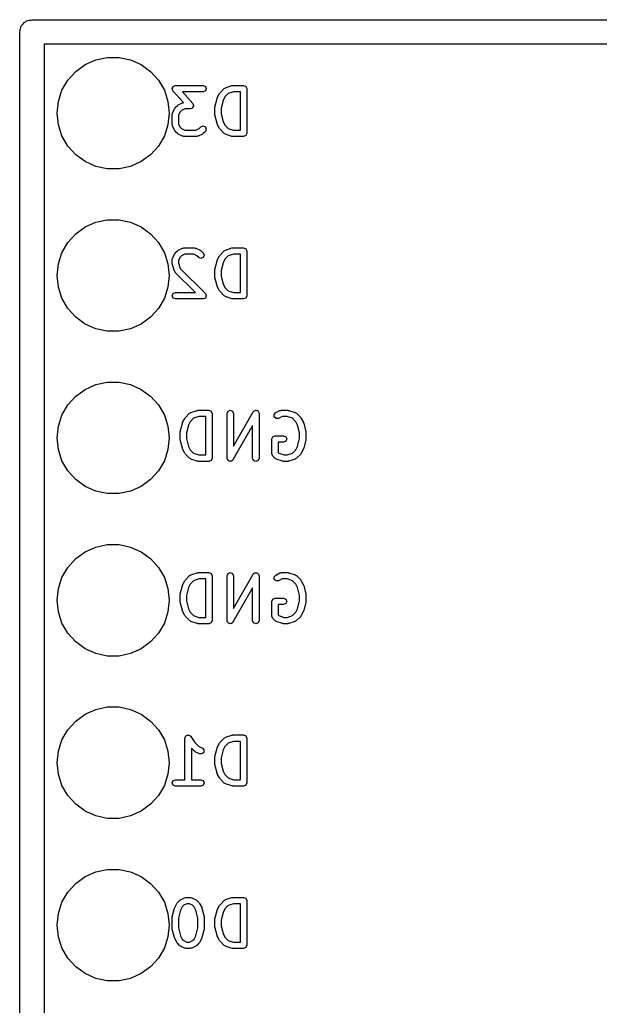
# Model space of a CAD drawing. Extents: x 128.4 to 146.6, y -61.5 to -30.6.
# Drawn here: x 128.42 to 137.5, y -46.02 to -30.59 of the extents above; entities that cross this region are included whole.
import ezdxf

# ---------------------------------------------------------------- set-up
doc = ezdxf.new("R2010")
doc.units = 0
doc.layers.add('BLACK', color=7, linetype='CONTINUOUS')

msp = doc.modelspace()

# ---------------------------------------------------------------- linework, layer by layer
at = {"layer": 'BLACK', "linetype": 'CONTINUOUS'}
for p, q in [((128.434, -30.7221), (128.438, -30.7011)), ((128.438, -30.7011), (128.452, -30.6844)), ((128.452, -30.6844), (128.461, -30.6652)), ((128.461, -30.6652), (128.478, -30.6517)), ((128.478, -30.6517), (128.491, -30.6349)), ((128.491, -30.6349), (128.511, -30.6257)), ((128.511, -30.6257), (128.527, -30.6123)), ((128.527, -30.6123), (128.548, -30.6076)), ((128.548, -30.6076), (128.568, -30.5982)), ((128.568, -30.5982), (128.589, -30.5983)), ((128.589, -30.5983), (128.61, -30.5935)), ((128.61, -30.5935), (146.39, -30.5935)), ((128.419, -30.7837), (128.424, -30.7628)), ((128.419, -61.264), (128.419, -30.7837)), ((128.424, -30.7415), (128.434, -30.7221)), ((128.424, -30.7628), (128.424, -30.7415)), ((128.8, -30.9745), (128.8, -61.0735)), ((143.659, -30.9745), (128.8, -30.9745)), ((129.294, -31.4028), (129.442, -31.2951)), ((129.442, -31.2951), (129.609, -31.2206)), ((129.609, -31.2206), (129.788, -31.1825)), ((129.788, -31.1825), (129.972, -31.1825)), ((129.972, -31.1825), (130.151, -31.2206)), ((130.151, -31.2206), (130.318, -31.2951)), ((130.318, -31.2951), (130.466, -31.4028)), ((129.171, -31.5389), (129.294, -31.4028)), ((130.466, -31.4028), (130.589, -31.5389)), ((129.079, -31.6976), (129.171, -31.5389)), ((130.589, -31.5389), (130.681, -31.6976)), ((130.821, -31.633), (130.838, -31.6274)), ((130.838, -31.6274), (130.854, -31.6207)), ((130.854, -31.6207), (131.287, -31.6207)), ((131.287, -31.6207), (131.323, -31.6353)), ((131.638, -31.6566), (131.738, -31.6232)), ((131.738, -31.6232), (131.746, -31.6238)), ((131.746, -31.6238), (131.754, -31.6207)), ((131.754, -31.6207), (131.921, -31.6207)), ((131.921, -31.6207), (131.956, -31.6353)), ((129.023, -31.8718), (129.079, -31.6976)), ((130.681, -31.6976), (130.737, -31.8718)), ((130.804, -31.6673), (130.812, -31.6516)), ((130.805, -31.669), (130.804, -31.6673)), ((130.804, -31.6707), (130.805, -31.669)), ((130.811, -31.6869), (130.804, -31.6707)), ((130.816, -31.7036), (130.811, -31.6869)), ((130.812, -31.6516), (130.819, -31.6353)), ((130.98, -31.8904), (130.816, -31.7036)), ((130.819, -31.6353), (130.82, -31.6346)), ((130.82, -31.6346), (130.821, -31.633)), ((131.287, -31.7207), (130.964, -31.7207)), ((130.964, -31.7207), (131.125, -31.9044)), ((131.323, -31.706), (131.287, -31.7207)), ((131.323, -31.6353), (131.337, -31.6707)), ((131.337, -31.6707), (131.323, -31.706)), ((131.509, -31.815), (131.543, -31.7483)), ((131.543, -31.7483), (131.549, -31.7429)), ((131.549, -31.7429), (131.552, -31.7353)), ((131.552, -31.7353), (131.619, -31.6686)), ((131.619, -31.6686), (131.629, -31.6642)), ((131.681, -31.7477), (131.628, -31.8003)), ((131.629, -31.6642), (131.638, -31.6566)), ((131.762, -31.7207), (131.681, -31.7477)), ((131.871, -31.7207), (131.762, -31.7207)), ((131.871, -32.3207), (131.871, -31.7207)), ((131.956, -31.6353), (131.971, -31.6707)), ((131.971, -31.6707), (131.971, -32.3707)), ((129.004, -32.054), (129.023, -31.8718)), ((130.737, -31.8718), (130.756, -32.054)), ((130.852, -31.9686), (130.885, -31.9353)), ((130.885, -31.9353), (130.893, -31.9322)), ((130.893, -31.9322), (130.898, -31.9259)), ((130.898, -31.9259), (130.965, -31.8926)), ((130.965, -31.8926), (130.977, -31.8918)), ((130.977, -31.8918), (130.98, -31.8904)), ((131.125, -31.9044), (131.131, -31.9211)), ((131.137, -31.9407), (131.129, -31.9564)), ((131.131, -31.9211), (131.137, -31.9373)), ((131.137, -31.9373), (131.137, -31.939)), ((131.137, -31.939), (131.137, -31.9407)), ((131.472, -31.9585), (131.505, -31.8252)), ((131.505, -31.8252), (131.509, -31.8206)), ((131.509, -31.8206), (131.509, -31.815)), ((131.601, -31.8548), (131.571, -31.9768)), ((131.628, -31.8003), (131.601, -31.8548)), ((129.023, -32.2362), (129.004, -32.054)), ((130.756, -32.054), (130.737, -32.2362)), ((130.804, -32.0707), (130.808, -32.0599)), ((130.804, -32.2373), (130.804, -32.0707)), ((130.808, -32.0599), (130.809, -32.0483)), ((130.809, -32.0483), (130.843, -31.9816)), ((130.843, -31.9816), (130.849, -31.9762)), ((130.849, -31.9762), (130.852, -31.9686)), ((130.928, -32.0336), (130.904, -32.0825)), ((130.904, -32.0825), (130.904, -32.2255)), ((130.95, -32.0118), (130.928, -32.0336)), ((130.999, -31.9873), (130.95, -32.0118)), ((131.087, -31.9873), (130.999, -31.9873)), ((131.104, -31.9806), (131.087, -31.9873)), ((131.12, -31.975), (131.104, -31.9806)), ((131.121, -31.9734), (131.12, -31.975)), ((131.123, -31.9727), (131.121, -31.9734)), ((131.129, -31.9564), (131.123, -31.9727)), ((131.471, -31.9707), (131.473, -31.9648)), ((131.471, -32.0707), (131.471, -31.9707)), ((131.473, -32.0765), (131.471, -32.0707)), ((131.473, -31.9648), (131.472, -31.9585)), ((131.472, -32.0828), (131.473, -32.0765)), ((131.505, -32.2161), (131.472, -32.0828)), ((131.571, -31.9768), (131.571, -32.0645)), ((131.571, -32.0645), (131.601, -32.1865)), ((129.079, -32.4104), (129.023, -32.2362)), ((130.737, -32.2362), (130.681, -32.4104)), ((130.808, -32.2481), (130.804, -32.2373)), ((130.809, -32.2597), (130.808, -32.2481)), ((130.904, -32.2255), (130.928, -32.2744)), ((131.509, -32.2207), (131.505, -32.2161)), ((131.509, -32.2264), (131.509, -32.2207)), ((131.543, -32.293), (131.509, -32.2264)), ((131.601, -32.1865), (131.628, -32.241)), ((131.628, -32.241), (131.681, -32.2936)), ((130.843, -32.3264), (130.809, -32.2597)), ((130.849, -32.3318), (130.843, -32.3264)), ((130.852, -32.3394), (130.849, -32.3318)), ((130.885, -32.3727), (130.852, -32.3394)), ((130.893, -32.3758), (130.885, -32.3727)), ((130.898, -32.3821), (130.893, -32.3758)), ((130.965, -32.4154), (130.898, -32.3821)), ((130.928, -32.2744), (130.95, -32.2962)), ((130.95, -32.2962), (130.999, -32.3207)), ((130.999, -32.3207), (131.176, -32.3207)), ((131.176, -32.3207), (131.224, -32.2962)), ((131.276, -32.3821), (131.21, -32.4154)), ((131.224, -32.2962), (131.252, -32.2686)), ((131.252, -32.2686), (131.287, -32.254)), ((131.282, -32.3758), (131.276, -32.3821)), ((131.289, -32.3727), (131.282, -32.3758)), ((131.287, -32.254), (131.323, -32.2686)), ((131.323, -32.3394), (131.289, -32.3727)), ((131.323, -32.2686), (131.337, -32.304)), ((131.337, -32.304), (131.323, -32.3394)), ((131.549, -32.2984), (131.543, -32.293)), ((131.552, -32.306), (131.549, -32.2984)), ((131.619, -32.3727), (131.552, -32.306)), ((131.629, -32.3771), (131.619, -32.3727)), ((131.638, -32.3848), (131.629, -32.3771)), ((131.738, -32.4181), (131.638, -32.3848)), ((131.681, -32.2936), (131.762, -32.3207)), ((131.762, -32.3207), (131.871, -32.3207)), ((131.971, -32.3707), (131.956, -32.406)), ((129.171, -32.5691), (129.079, -32.4104)), ((130.681, -32.4104), (130.589, -32.5691)), ((130.977, -32.4162), (130.965, -32.4154)), ((130.987, -32.4207), (130.977, -32.4162)), ((131.187, -32.4207), (130.987, -32.4207)), ((131.198, -32.4162), (131.187, -32.4207)), ((131.21, -32.4154), (131.198, -32.4162)), ((131.746, -32.4175), (131.738, -32.4181)), ((131.754, -32.4207), (131.746, -32.4175)), ((131.921, -32.4207), (131.754, -32.4207)), ((131.956, -32.406), (131.921, -32.4207)), ((129.294, -32.7052), (129.171, -32.5691)), ((129.442, -32.8129), (129.294, -32.7052)), ((130.466, -32.7052), (130.318, -32.8129)), ((130.589, -32.5691), (130.466, -32.7052)), ((129.609, -32.8874), (129.442, -32.8129)), ((130.318, -32.8129), (130.151, -32.8874)), ((129.788, -32.9255), (129.609, -32.8874)), ((129.972, -32.9255), (129.788, -32.9255)), ((130.151, -32.8874), (129.972, -32.9255)), ((129.442, -33.8351), (129.609, -33.7606)), ((129.609, -33.7606), (129.788, -33.7225)), ((129.788, -33.7225), (129.972, -33.7225)), ((129.972, -33.7225), (130.151, -33.7606)), ((130.151, -33.7606), (130.318, -33.8351)), ((129.171, -34.0789), (129.294, -33.9428)), ((129.294, -33.9428), (129.442, -33.8351)), ((130.318, -33.8351), (130.466, -33.9428)), ((130.466, -33.9428), (130.589, -34.0789)), ((129.079, -34.2376), (129.171, -34.0789)), ((130.589, -34.0789), (130.681, -34.2376)), ((129.023, -34.4118), (129.079, -34.2376)), ((130.681, -34.2376), (130.737, -34.4118)), ((130.809, -34.3216), (130.843, -34.255)), ((130.843, -34.255), (130.849, -34.2496)), ((130.849, -34.2496), (130.852, -34.242)), ((130.852, -34.242), (130.885, -34.2086)), ((130.885, -34.2086), (130.893, -34.2055)), ((130.893, -34.2055), (130.898, -34.1993)), ((130.898, -34.1993), (130.965, -34.1659)), ((130.965, -34.1659), (130.977, -34.1651)), ((130.977, -34.1651), (130.987, -34.1607)), ((130.987, -34.1607), (131.154, -34.1607)), ((131.154, -34.1607), (131.165, -34.1651)), ((131.165, -34.1651), (131.176, -34.1659)), ((131.176, -34.1659), (131.243, -34.1993)), ((131.243, -34.1993), (131.248, -34.2055)), ((131.248, -34.2055), (131.256, -34.2086)), ((131.256, -34.2086), (131.289, -34.242)), ((131.289, -34.242), (131.304, -34.2773)), ((131.552, -34.2753), (131.619, -34.2086)), ((131.619, -34.2086), (131.629, -34.2042)), ((131.629, -34.2042), (131.638, -34.1966)), ((131.638, -34.1966), (131.738, -34.1632)), ((131.738, -34.1632), (131.746, -34.1638)), ((131.746, -34.1638), (131.754, -34.1607)), ((131.754, -34.1607), (131.921, -34.1607)), ((131.921, -34.1607), (131.956, -34.1753)), ((131.956, -34.1753), (131.971, -34.2107)), ((131.971, -34.2107), (131.971, -34.9107)), ((130.804, -34.344), (130.808, -34.3332)), ((130.804, -34.4107), (130.804, -34.344)), ((130.808, -34.3332), (130.809, -34.3216)), ((130.928, -34.3069), (130.904, -34.3558)), ((130.904, -34.3558), (130.904, -34.4026)), ((130.904, -34.4026), (130.931, -34.4837)), ((130.95, -34.2851), (130.928, -34.3069)), ((130.999, -34.2607), (130.95, -34.2851)), ((131.142, -34.2607), (130.999, -34.2607)), ((131.191, -34.2851), (131.142, -34.2607)), ((131.219, -34.3127), (131.191, -34.2851)), ((131.254, -34.3273), (131.219, -34.3127)), ((131.289, -34.3127), (131.254, -34.3273)), ((131.304, -34.2773), (131.289, -34.3127)), ((131.472, -34.4985), (131.505, -34.3652)), ((131.505, -34.3652), (131.509, -34.3606)), ((131.509, -34.355), (131.543, -34.2883)), ((131.509, -34.3606), (131.509, -34.355)), ((131.543, -34.2883), (131.549, -34.2829)), ((131.549, -34.2829), (131.552, -34.2753)), ((131.601, -34.3948), (131.571, -34.5168)), ((131.628, -34.3403), (131.601, -34.3948)), ((131.681, -34.2877), (131.628, -34.3403)), ((131.762, -34.2607), (131.681, -34.2877)), ((131.871, -34.2607), (131.762, -34.2607)), ((131.871, -34.8607), (131.871, -34.2607)), ((129.004, -34.594), (129.023, -34.4118)), ((130.737, -34.4118), (130.756, -34.594)), ((130.807, -34.4183), (130.804, -34.4107)), ((130.807, -34.4265), (130.807, -34.4183)), ((130.84, -34.5265), (130.807, -34.4265)), ((130.848, -34.5353), (130.84, -34.5265)), ((130.852, -34.546), (130.848, -34.5353)), ((131.167, -34.8607), (130.852, -34.546)), ((130.931, -34.4837), (131.323, -34.8753)), ((131.471, -34.5107), (131.473, -34.5048)), ((131.471, -34.6107), (131.471, -34.5107)), ((131.473, -34.5048), (131.472, -34.4985)), ((131.571, -34.5168), (131.571, -34.6045)), ((129.023, -34.7762), (129.004, -34.594)), ((130.756, -34.594), (130.737, -34.7762)), ((131.473, -34.6165), (131.471, -34.6107)), ((131.472, -34.6228), (131.473, -34.6165)), ((131.505, -34.7561), (131.472, -34.6228)), ((131.571, -34.6045), (131.601, -34.7265)), ((129.079, -34.9504), (129.023, -34.7762)), ((130.737, -34.7762), (130.681, -34.9504)), ((130.819, -34.8753), (130.854, -34.8607)), ((130.854, -34.8607), (131.167, -34.8607)), ((131.509, -34.7607), (131.505, -34.7561)), ((131.509, -34.7664), (131.509, -34.7607)), ((131.543, -34.833), (131.509, -34.7664)), ((131.549, -34.8384), (131.543, -34.833)), ((131.552, -34.846), (131.549, -34.8384)), ((131.619, -34.9127), (131.552, -34.846)), ((131.601, -34.7265), (131.628, -34.781)), ((131.628, -34.781), (131.681, -34.8336)), ((131.681, -34.8336), (131.762, -34.8607)), ((131.762, -34.8607), (131.871, -34.8607)), ((129.171, -35.1091), (129.079, -34.9504)), ((130.681, -34.9504), (130.589, -35.1091)), ((130.804, -34.9107), (130.819, -34.8753)), ((130.819, -34.946), (130.804, -34.9107)), ((130.854, -34.9607), (130.819, -34.946)), ((131.287, -34.9607), (130.854, -34.9607)), ((131.323, -34.946), (131.287, -34.9607)), ((131.323, -34.8753), (131.323, -34.8753)), ((131.323, -34.8753), (131.337, -34.9107)), ((131.337, -34.9107), (131.323, -34.946)), ((131.629, -34.9171), (131.619, -34.9127)), ((131.638, -34.9248), (131.629, -34.9171)), ((131.738, -34.9581), (131.638, -34.9248)), ((131.746, -34.9575), (131.738, -34.9581)), ((131.754, -34.9607), (131.746, -34.9575)), ((131.921, -34.9607), (131.754, -34.9607)), ((131.956, -34.946), (131.921, -34.9607)), ((131.971, -34.9107), (131.956, -34.946)), ((129.294, -35.2452), (129.171, -35.1091)), ((130.589, -35.1091), (130.466, -35.2452)), ((129.442, -35.3529), (129.294, -35.2452)), ((130.466, -35.2452), (130.318, -35.3529)), ((129.609, -35.4274), (129.442, -35.3529)), ((129.788, -35.4655), (129.609, -35.4274)), ((129.972, -35.4655), (129.788, -35.4655)), ((130.151, -35.4274), (129.972, -35.4655)), ((130.318, -35.3529), (130.151, -35.4274)), ((129.294, -36.4828), (129.442, -36.3751)), ((129.442, -36.3751), (129.609, -36.3006)), ((129.609, -36.3006), (129.788, -36.2625)), ((129.788, -36.2625), (129.972, -36.2625)), ((129.972, -36.2625), (130.151, -36.3006)), ((130.151, -36.3006), (130.318, -36.3751)), ((130.318, -36.3751), (130.466, -36.4828)), ((129.171, -36.6189), (129.294, -36.4828)), ((130.466, -36.4828), (130.589, -36.6189)), ((129.079, -36.7776), (129.171, -36.6189)), ((130.589, -36.6189), (130.681, -36.7776)), ((131.096, -36.7366), (131.196, -36.7032)), ((131.196, -36.7032), (131.204, -36.7038)), ((131.204, -36.7038), (131.212, -36.7007)), ((131.212, -36.7007), (131.379, -36.7007)), ((131.379, -36.7007), (131.414, -36.7153)), ((131.414, -36.7153), (131.429, -36.7507)), ((131.662, -36.7507), (131.677, -36.7153)), ((131.677, -36.7153), (131.712, -36.7007)), ((131.712, -36.7007), (131.747, -36.7153)), ((131.747, -36.7153), (131.762, -36.7507)), ((132.069, -36.7259), (132.074, -36.7217)), ((132.074, -36.7217), (132.077, -36.7153)), ((132.077, -36.7153), (132.089, -36.7104)), ((132.089, -36.7104), (132.099, -36.7024)), ((132.099, -36.7024), (132.106, -36.7033)), ((132.106, -36.7033), (132.112, -36.7007)), ((132.112, -36.7007), (132.124, -36.7056)), ((132.124, -36.7056), (132.137, -36.7073)), ((132.137, -36.7073), (132.141, -36.7127)), ((132.141, -36.7127), (132.147, -36.7153)), ((132.147, -36.7153), (132.152, -36.7273)), ((132.423, -36.7393), (132.49, -36.7059)), ((132.49, -36.7059), (132.501, -36.7051)), ((132.501, -36.7051), (132.512, -36.7007)), ((132.512, -36.7007), (132.612, -36.7007)), ((132.612, -36.7007), (132.62, -36.7038)), ((132.62, -36.7038), (132.628, -36.7032)), ((132.628, -36.7032), (132.728, -36.7366)), ((129.023, -36.9518), (129.079, -36.7776)), ((130.681, -36.7776), (130.737, -36.9518)), ((130.967, -36.895), (131.001, -36.8283)), ((131.001, -36.8283), (131.007, -36.8229)), ((131.007, -36.8229), (131.01, -36.8153)), ((131.01, -36.8153), (131.077, -36.7486)), ((131.077, -36.7486), (131.087, -36.7442)), ((131.139, -36.8277), (131.086, -36.8803)), ((131.087, -36.7442), (131.096, -36.7366)), ((131.22, -36.8007), (131.139, -36.8277)), ((131.329, -36.8007), (131.22, -36.8007)), ((131.329, -37.4007), (131.329, -36.8007)), ((131.429, -36.7507), (131.429, -37.4507)), ((131.662, -37.4507), (131.662, -36.7507)), ((131.762, -37.2624), (132.069, -36.7259)), ((131.762, -36.7507), (131.762, -37.2624)), ((132.152, -36.7273), (132.16, -36.7375)), ((132.16, -36.7375), (132.159, -36.7443)), ((132.159, -36.7443), (132.162, -36.7507)), ((132.162, -36.7507), (132.162, -37.4507)), ((132.398, -36.7682), (132.423, -36.7393)), ((132.401, -36.8064), (132.398, -36.7682)), ((132.43, -36.8314), (132.401, -36.8064)), ((132.468, -36.8287), (132.43, -36.8314)), ((132.524, -36.8007), (132.468, -36.8287)), ((132.604, -36.8007), (132.524, -36.8007)), ((132.685, -36.8277), (132.604, -36.8007)), ((132.738, -36.8803), (132.685, -36.8277)), ((132.728, -36.7366), (132.737, -36.7442)), ((132.737, -36.7442), (132.747, -36.7486)), ((132.747, -36.7486), (132.814, -36.8153)), ((132.814, -36.8153), (132.817, -36.8229)), ((132.817, -36.8229), (132.823, -36.8283)), ((132.823, -36.8283), (132.857, -36.895)), ((129.004, -37.134), (129.023, -36.9518)), ((130.737, -36.9518), (130.756, -37.134)), ((130.93, -37.0385), (130.963, -36.9052)), ((130.963, -36.9052), (130.967, -36.9006)), ((130.967, -36.9006), (130.967, -36.895)), ((131.059, -36.9348), (131.029, -37.0568)), ((131.086, -36.8803), (131.059, -36.9348)), ((132.062, -36.9389), (131.755, -37.4755)), ((132.062, -37.4507), (132.062, -36.9389)), ((132.765, -36.9348), (132.738, -36.8803)), ((132.795, -37.0568), (132.765, -36.9348)), ((132.857, -36.895), (132.857, -36.9006)), ((132.857, -36.9006), (132.861, -36.9052)), ((132.861, -36.9052), (132.894, -37.0385)), ((129.023, -37.3162), (129.004, -37.134)), ((130.756, -37.134), (130.737, -37.3162)), ((130.929, -37.0507), (130.931, -37.0448)), ((130.929, -37.1507), (130.929, -37.0507)), ((130.931, -37.1565), (130.929, -37.1507)), ((130.931, -37.0448), (130.93, -37.0385)), ((130.93, -37.1628), (130.931, -37.1565)), ((130.963, -37.2961), (130.93, -37.1628)), ((131.029, -37.0568), (131.029, -37.1445)), ((131.029, -37.1445), (131.059, -37.2665)), ((132.362, -37.1507), (132.377, -37.1153)), ((132.362, -37.384), (132.362, -37.1507)), ((132.377, -37.1153), (132.412, -37.1007)), ((132.412, -37.1007), (132.545, -37.1007)), ((132.545, -37.1007), (132.581, -37.1153)), ((132.581, -37.186), (132.545, -37.2007)), ((132.581, -37.1153), (132.595, -37.1507)), ((132.595, -37.1507), (132.581, -37.186)), ((132.765, -37.2665), (132.795, -37.1445)), ((132.795, -37.1445), (132.795, -37.0568)), ((132.894, -37.1628), (132.861, -37.2961)), ((132.894, -37.0385), (132.893, -37.0448)), ((132.893, -37.0448), (132.895, -37.0507)), ((132.895, -37.1507), (132.893, -37.1565)), ((132.893, -37.1565), (132.894, -37.1628)), ((132.895, -37.0507), (132.895, -37.1507)), ((129.079, -37.4904), (129.023, -37.3162)), ((130.737, -37.3162), (130.681, -37.4904)), ((130.967, -37.3007), (130.963, -37.2961)), ((130.967, -37.3064), (130.967, -37.3007)), ((131.001, -37.373), (130.967, -37.3064)), ((131.059, -37.2665), (131.086, -37.321)), ((131.086, -37.321), (131.139, -37.3736)), ((132.545, -37.2007), (132.462, -37.2007)), ((132.462, -37.2007), (132.462, -37.3633)), ((132.685, -37.3736), (132.738, -37.321)), ((132.738, -37.321), (132.765, -37.2665)), ((132.857, -37.3064), (132.823, -37.373)), ((132.861, -37.2961), (132.857, -37.3007)), ((132.857, -37.3007), (132.857, -37.3064)), ((129.171, -37.6491), (129.079, -37.4904)), ((130.681, -37.4904), (130.589, -37.6491)), ((131.007, -37.3784), (131.001, -37.373)), ((131.01, -37.386), (131.007, -37.3784)), ((131.077, -37.4527), (131.01, -37.386)), ((131.087, -37.4571), (131.077, -37.4527)), ((131.096, -37.4648), (131.087, -37.4571)), ((131.196, -37.4981), (131.096, -37.4648)), ((131.139, -37.3736), (131.22, -37.4007)), ((131.22, -37.4007), (131.329, -37.4007)), ((131.414, -37.486), (131.379, -37.5007)), ((131.429, -37.4507), (131.414, -37.486)), ((131.665, -37.457), (131.662, -37.4507)), ((131.664, -37.4638), (131.665, -37.457)), ((131.672, -37.4741), (131.664, -37.4638)), ((131.677, -37.486), (131.672, -37.4741)), ((131.683, -37.4886), (131.677, -37.486)), ((131.687, -37.4941), (131.683, -37.4886)), ((131.7, -37.4957), (131.687, -37.4941)), ((131.712, -37.5007), (131.7, -37.4957)), ((131.735, -37.491), (131.725, -37.4989)), ((131.747, -37.486), (131.735, -37.491)), ((131.75, -37.4797), (131.747, -37.486)), ((131.755, -37.4755), (131.75, -37.4797)), ((132.077, -37.486), (132.062, -37.4507)), ((132.112, -37.5007), (132.077, -37.486)), ((132.147, -37.486), (132.112, -37.5007)), ((132.162, -37.4507), (132.147, -37.486)), ((132.377, -37.4194), (132.362, -37.384)), ((132.41, -37.4527), (132.377, -37.4194)), ((132.421, -37.4571), (132.41, -37.4527)), ((132.43, -37.4648), (132.421, -37.4571)), ((132.53, -37.4981), (132.43, -37.4648)), ((132.462, -37.3633), (132.472, -37.3736)), ((132.472, -37.3736), (132.553, -37.4007)), ((132.553, -37.4007), (132.604, -37.4007)), ((132.604, -37.4007), (132.685, -37.3736)), ((132.728, -37.4648), (132.628, -37.4981)), ((132.737, -37.4571), (132.728, -37.4648)), ((132.747, -37.4527), (132.737, -37.4571)), ((132.814, -37.386), (132.747, -37.4527)), ((132.817, -37.3784), (132.814, -37.386)), ((132.823, -37.373), (132.817, -37.3784)), ((129.294, -37.7852), (129.171, -37.6491)), ((130.589, -37.6491), (130.466, -37.7852)), ((131.204, -37.4975), (131.196, -37.4981)), ((131.212, -37.5007), (131.204, -37.4975)), ((131.379, -37.5007), (131.212, -37.5007)), ((131.718, -37.498), (131.712, -37.5007)), ((131.725, -37.4989), (131.718, -37.498)), ((132.538, -37.4975), (132.53, -37.4981)), ((132.545, -37.5007), (132.538, -37.4975)), ((132.612, -37.5007), (132.545, -37.5007)), ((132.62, -37.4975), (132.612, -37.5007)), ((132.628, -37.4981), (132.62, -37.4975)), ((129.442, -37.8929), (129.294, -37.7852)), ((130.466, -37.7852), (130.318, -37.8929)), ((129.609, -37.9674), (129.442, -37.8929)), ((130.318, -37.8929), (130.151, -37.9674)), ((129.788, -38.0055), (129.609, -37.9674)), ((129.972, -38.0055), (129.788, -38.0055)), ((130.151, -37.9674), (129.972, -38.0055)), ((129.442, -38.9151), (129.609, -38.8406)), ((129.609, -38.8406), (129.788, -38.8025)), ((129.788, -38.8025), (129.972, -38.8025)), ((129.972, -38.8025), (130.151, -38.8406)), ((130.151, -38.8406), (130.318, -38.9151)), ((129.171, -39.1589), (129.294, -39.0228)), ((129.294, -39.0228), (129.442, -38.9151)), ((130.318, -38.9151), (130.466, -39.0228)), ((130.466, -39.0228), (130.589, -39.1589)), ((129.079, -39.3176), (129.171, -39.1589)), ((130.589, -39.1589), (130.681, -39.3176)), ((129.023, -39.4918), (129.079, -39.3176)), ((130.681, -39.3176), (130.737, -39.4918)), ((131.01, -39.3553), (131.077, -39.2886)), ((131.077, -39.2886), (131.087, -39.2842)), ((131.087, -39.2842), (131.096, -39.2766)), ((131.096, -39.2766), (131.196, -39.2432)), ((131.22, -39.3407), (131.139, -39.3677)), ((131.196, -39.2432), (131.204, -39.2438)), ((131.204, -39.2438), (131.212, -39.2407)), ((131.212, -39.2407), (131.379, -39.2407)), ((131.329, -39.3407), (131.22, -39.3407)), ((131.329, -39.9407), (131.329, -39.3407)), ((131.379, -39.2407), (131.414, -39.2553)), ((131.414, -39.2553), (131.429, -39.2907)), ((131.429, -39.2907), (131.429, -39.9907)), ((131.662, -39.2907), (131.677, -39.2553)), ((131.662, -39.9907), (131.662, -39.2907)), ((131.677, -39.2553), (131.712, -39.2407)), ((131.712, -39.2407), (131.747, -39.2553)), ((131.747, -39.2553), (131.762, -39.2907)), ((131.762, -39.8024), (132.069, -39.2659)), ((131.762, -39.2907), (131.762, -39.8024)), ((132.069, -39.2659), (132.074, -39.2617)), ((132.074, -39.2617), (132.077, -39.2553)), ((132.077, -39.2553), (132.089, -39.2504)), ((132.089, -39.2504), (132.099, -39.2424)), ((132.099, -39.2424), (132.106, -39.2433)), ((132.106, -39.2433), (132.112, -39.2407)), ((132.112, -39.2407), (132.124, -39.2456)), ((132.124, -39.2456), (132.137, -39.2473)), ((132.137, -39.2473), (132.141, -39.2527)), ((132.141, -39.2527), (132.147, -39.2553)), ((132.147, -39.2553), (132.152, -39.2673)), ((132.152, -39.2673), (132.16, -39.2775)), ((132.16, -39.2775), (132.159, -39.2843)), ((132.159, -39.2843), (132.162, -39.2907)), ((132.162, -39.2907), (132.162, -39.9907)), ((132.398, -39.3082), (132.423, -39.2793)), ((132.401, -39.3464), (132.398, -39.3082)), ((132.43, -39.3714), (132.401, -39.3464)), ((132.423, -39.2793), (132.49, -39.2459)), ((132.524, -39.3407), (132.468, -39.3687)), ((132.49, -39.2459), (132.501, -39.2451)), ((132.501, -39.2451), (132.512, -39.2407)), ((132.512, -39.2407), (132.612, -39.2407)), ((132.604, -39.3407), (132.524, -39.3407)), ((132.685, -39.3677), (132.604, -39.3407)), ((132.612, -39.2407), (132.62, -39.2438)), ((132.62, -39.2438), (132.628, -39.2432)), ((132.628, -39.2432), (132.728, -39.2766)), ((132.728, -39.2766), (132.737, -39.2842)), ((132.737, -39.2842), (132.747, -39.2886)), ((132.747, -39.2886), (132.814, -39.3553)), ((129.004, -39.674), (129.023, -39.4918)), ((130.737, -39.4918), (130.756, -39.674)), ((130.93, -39.5785), (130.963, -39.4452)), ((130.963, -39.4452), (130.967, -39.4406)), ((130.967, -39.435), (131.001, -39.3683)), ((130.967, -39.4406), (130.967, -39.435)), ((131.001, -39.3683), (131.007, -39.3629)), ((131.007, -39.3629), (131.01, -39.3553)), ((131.059, -39.4748), (131.029, -39.5968)), ((131.086, -39.4203), (131.059, -39.4748)), ((131.139, -39.3677), (131.086, -39.4203)), ((132.062, -39.4789), (131.755, -40.0155)), ((132.062, -39.9907), (132.062, -39.4789)), ((132.468, -39.3687), (132.43, -39.3714)), ((132.738, -39.4203), (132.685, -39.3677)), ((132.765, -39.4748), (132.738, -39.4203)), ((132.795, -39.5968), (132.765, -39.4748)), ((132.814, -39.3553), (132.817, -39.3629)), ((132.817, -39.3629), (132.823, -39.3683)), ((132.823, -39.3683), (132.857, -39.435)), ((132.857, -39.435), (132.857, -39.4406)), ((132.857, -39.4406), (132.861, -39.4452)), ((132.861, -39.4452), (132.894, -39.5785)), ((130.929, -39.5907), (130.931, -39.5848)), ((130.929, -39.6907), (130.929, -39.5907)), ((130.931, -39.5848), (130.93, -39.5785)), ((131.029, -39.5968), (131.029, -39.6845)), ((132.362, -39.6907), (132.377, -39.6553)), ((132.377, -39.6553), (132.412, -39.6407)), ((132.412, -39.6407), (132.545, -39.6407)), ((132.545, -39.6407), (132.581, -39.6553)), ((132.581, -39.6553), (132.595, -39.6907)), ((132.795, -39.6845), (132.795, -39.5968)), ((132.894, -39.5785), (132.893, -39.5848)), ((132.893, -39.5848), (132.895, -39.5907)), ((132.895, -39.5907), (132.895, -39.6907)), ((129.023, -39.8562), (129.004, -39.674)), ((130.756, -39.674), (130.737, -39.8562)), ((130.931, -39.6965), (130.929, -39.6907)), ((130.93, -39.7028), (130.931, -39.6965)), ((130.963, -39.8361), (130.93, -39.7028)), ((131.029, -39.6845), (131.059, -39.8065)), ((131.059, -39.8065), (131.086, -39.861)), ((132.362, -39.924), (132.362, -39.6907)), ((132.545, -39.7407), (132.462, -39.7407)), ((132.462, -39.7407), (132.462, -39.9033)), ((132.581, -39.726), (132.545, -39.7407)), ((132.595, -39.6907), (132.581, -39.726)), ((132.738, -39.861), (132.765, -39.8065)), ((132.765, -39.8065), (132.795, -39.6845)), ((132.894, -39.7028), (132.861, -39.8361)), ((132.895, -39.6907), (132.893, -39.6965)), ((132.893, -39.6965), (132.894, -39.7028)), ((129.079, -40.0304), (129.023, -39.8562)), ((130.737, -39.8562), (130.681, -40.0304)), ((130.967, -39.8407), (130.963, -39.8361)), ((130.967, -39.8464), (130.967, -39.8407)), ((131.001, -39.913), (130.967, -39.8464)), ((131.007, -39.9184), (131.001, -39.913)), ((131.01, -39.926), (131.007, -39.9184)), ((131.077, -39.9927), (131.01, -39.926)), ((131.086, -39.861), (131.139, -39.9136)), ((131.139, -39.9136), (131.22, -39.9407)), ((131.22, -39.9407), (131.329, -39.9407)), ((132.377, -39.9594), (132.362, -39.924)), ((132.41, -39.9927), (132.377, -39.9594)), ((132.462, -39.9033), (132.472, -39.9136)), ((132.472, -39.9136), (132.553, -39.9407)), ((132.553, -39.9407), (132.604, -39.9407)), ((132.604, -39.9407), (132.685, -39.9136)), ((132.685, -39.9136), (132.738, -39.861)), ((132.814, -39.926), (132.747, -39.9927)), ((132.817, -39.9184), (132.814, -39.926)), ((132.823, -39.913), (132.817, -39.9184)), ((132.857, -39.8464), (132.823, -39.913)), ((132.861, -39.8361), (132.857, -39.8407)), ((132.857, -39.8407), (132.857, -39.8464)), ((129.171, -40.1891), (129.079, -40.0304)), ((130.681, -40.0304), (130.589, -40.1891)), ((131.087, -39.9971), (131.077, -39.9927)), ((131.096, -40.0048), (131.087, -39.9971)), ((131.196, -40.0381), (131.096, -40.0048)), ((131.204, -40.0375), (131.196, -40.0381)), ((131.212, -40.0407), (131.204, -40.0375)), ((131.379, -40.0407), (131.212, -40.0407)), ((131.414, -40.026), (131.379, -40.0407)), ((131.429, -39.9907), (131.414, -40.026)), ((131.665, -39.997), (131.662, -39.9907)), ((131.664, -40.0038), (131.665, -39.997)), ((131.672, -40.0141), (131.664, -40.0038)), ((131.677, -40.026), (131.672, -40.0141)), ((131.683, -40.0286), (131.677, -40.026)), ((131.687, -40.0341), (131.683, -40.0286)), ((131.7, -40.0357), (131.687, -40.0341)), ((131.712, -40.0407), (131.7, -40.0357)), ((131.718, -40.038), (131.712, -40.0407)), ((131.725, -40.0389), (131.718, -40.038)), ((131.735, -40.031), (131.725, -40.0389)), ((131.747, -40.026), (131.735, -40.031)), ((131.75, -40.0197), (131.747, -40.026)), ((131.755, -40.0155), (131.75, -40.0197)), ((132.077, -40.026), (132.062, -39.9907)), ((132.112, -40.0407), (132.077, -40.026)), ((132.147, -40.026), (132.112, -40.0407)), ((132.162, -39.9907), (132.147, -40.026)), ((132.421, -39.9971), (132.41, -39.9927)), ((132.43, -40.0048), (132.421, -39.9971)), ((132.53, -40.0381), (132.43, -40.0048)), ((132.538, -40.0375), (132.53, -40.0381)), ((132.545, -40.0407), (132.538, -40.0375)), ((132.612, -40.0407), (132.545, -40.0407)), ((132.62, -40.0375), (132.612, -40.0407)), ((132.628, -40.0381), (132.62, -40.0375)), ((132.728, -40.0048), (132.628, -40.0381)), ((132.737, -39.9971), (132.728, -40.0048)), ((132.747, -39.9927), (132.737, -39.9971)), ((129.294, -40.3252), (129.171, -40.1891)), ((130.589, -40.1891), (130.466, -40.3252)), ((129.442, -40.4329), (129.294, -40.3252)), ((130.466, -40.3252), (130.318, -40.4329)), ((129.609, -40.5074), (129.442, -40.4329)), ((129.788, -40.5455), (129.609, -40.5074)), ((129.972, -40.5455), (129.788, -40.5455)), ((130.151, -40.5074), (129.972, -40.5455)), ((130.318, -40.4329), (130.151, -40.5074)), ((129.609, -41.3806), (129.788, -41.3425)), ((129.788, -41.3425), (129.972, -41.3425)), ((129.972, -41.3425), (130.151, -41.3806)), ((129.294, -41.5628), (129.442, -41.4551)), ((129.442, -41.4551), (129.609, -41.3806)), ((130.151, -41.3806), (130.318, -41.4551)), ((130.318, -41.4551), (130.466, -41.5628)), ((129.171, -41.6989), (129.294, -41.5628)), ((130.466, -41.5628), (130.589, -41.6989)), ((129.079, -41.8576), (129.171, -41.6989)), ((130.589, -41.6989), (130.681, -41.8576)), ((131.005, -41.8209), (131.013, -41.8088)), ((131.013, -41.8088), (131.019, -41.7953)), ((131.019, -41.7953), (131.023, -41.7933)), ((131.023, -41.7933), (131.026, -41.7891)), ((131.026, -41.7891), (131.041, -41.7862)), ((131.041, -41.7862), (131.054, -41.7807)), ((131.054, -41.7807), (131.059, -41.7826)), ((131.059, -41.7826), (131.064, -41.7816)), ((131.064, -41.7816), (131.076, -41.7897)), ((131.076, -41.7897), (131.089, -41.7953)), ((131.089, -41.7953), (131.091, -41.8001)), ((131.091, -41.8001), (131.096, -41.8029)), ((131.096, -41.8029), (131.16, -41.8988)), ((131.629, -41.8242), (131.638, -41.8166)), ((131.638, -41.8166), (131.738, -41.7832)), ((131.738, -41.7832), (131.746, -41.7838)), ((131.746, -41.7838), (131.754, -41.7807)), ((131.754, -41.7807), (131.921, -41.7807)), ((131.921, -41.7807), (131.956, -41.7953)), ((131.956, -41.7953), (131.971, -41.8307)), ((129.023, -42.0318), (129.079, -41.8576)), ((130.681, -41.8576), (130.737, -42.0318)), ((131.004, -41.8307), (131.006, -41.8259)), ((131.004, -42.4807), (131.004, -41.8307)), ((131.006, -41.8259), (131.005, -41.8209)), ((131.16, -41.8988), (131.217, -41.9562)), ((131.217, -41.9562), (131.276, -41.9859)), ((131.509, -41.975), (131.543, -41.9083)), ((131.543, -41.9083), (131.549, -41.9029)), ((131.549, -41.9029), (131.552, -41.8953)), ((131.552, -41.8953), (131.619, -41.8286)), ((131.628, -41.9603), (131.601, -42.0148)), ((131.619, -41.8286), (131.629, -41.8242)), ((131.681, -41.9077), (131.628, -41.9603)), ((131.762, -41.8807), (131.681, -41.9077)), ((131.871, -41.8807), (131.762, -41.8807)), ((131.871, -42.4807), (131.871, -41.8807)), ((131.971, -41.8307), (131.971, -42.5307)), ((129.004, -42.214), (129.023, -42.0318)), ((130.737, -42.0318), (130.756, -42.214)), ((131.152, -42.0327), (131.104, -41.9847)), ((131.104, -41.9847), (131.104, -42.4807)), ((131.16, -42.0358), (131.152, -42.0327)), ((131.165, -42.0421), (131.16, -42.0358)), ((131.232, -42.0754), (131.165, -42.0421)), ((131.27, -42.0781), (131.232, -42.0754)), ((131.299, -42.053), (131.27, -42.0781)), ((131.276, -41.9859), (131.301, -42.0149)), ((131.301, -42.0149), (131.299, -42.053)), ((131.471, -42.1307), (131.473, -42.1248)), ((131.472, -42.1185), (131.505, -41.9852)), ((131.473, -42.1248), (131.472, -42.1185)), ((131.505, -41.9852), (131.509, -41.9806)), ((131.509, -41.9806), (131.509, -41.975)), ((131.601, -42.0148), (131.571, -42.1368)), ((129.023, -42.3962), (129.004, -42.214)), ((130.756, -42.214), (130.737, -42.3962)), ((131.471, -42.2307), (131.471, -42.1307)), ((131.473, -42.2365), (131.471, -42.2307)), ((131.472, -42.2428), (131.473, -42.2365)), ((131.505, -42.3761), (131.472, -42.2428)), ((131.571, -42.1368), (131.571, -42.2245)), ((131.571, -42.2245), (131.601, -42.3465)), ((129.079, -42.5704), (129.023, -42.3962)), ((130.737, -42.3962), (130.681, -42.5704)), ((131.509, -42.3807), (131.505, -42.3761)), ((131.509, -42.3864), (131.509, -42.3807)), ((131.543, -42.453), (131.509, -42.3864)), ((131.601, -42.3465), (131.628, -42.401)), ((131.628, -42.401), (131.681, -42.4536)), ((129.171, -42.7291), (129.079, -42.5704)), ((130.681, -42.5704), (130.589, -42.7291)), ((130.804, -42.5307), (130.819, -42.4953)), ((130.819, -42.566), (130.804, -42.5307)), ((130.819, -42.4953), (130.854, -42.4807)), ((130.854, -42.5807), (130.819, -42.566)), ((130.854, -42.4807), (131.004, -42.4807)), ((131.254, -42.5807), (130.854, -42.5807)), ((131.104, -42.4807), (131.254, -42.4807)), ((131.254, -42.4807), (131.289, -42.4953)), ((131.289, -42.566), (131.254, -42.5807)), ((131.289, -42.4953), (131.304, -42.5307)), ((131.304, -42.5307), (131.289, -42.566)), ((131.549, -42.4584), (131.543, -42.453)), ((131.552, -42.466), (131.549, -42.4584)), ((131.619, -42.5327), (131.552, -42.466)), ((131.629, -42.5371), (131.619, -42.5327)), ((131.638, -42.5448), (131.629, -42.5371)), ((131.738, -42.5781), (131.638, -42.5448)), ((131.681, -42.4536), (131.762, -42.4807)), ((131.746, -42.5775), (131.738, -42.5781)), ((131.754, -42.5807), (131.746, -42.5775)), ((131.921, -42.5807), (131.754, -42.5807)), ((131.762, -42.4807), (131.871, -42.4807)), ((131.956, -42.566), (131.921, -42.5807)), ((131.971, -42.5307), (131.956, -42.566)), ((129.294, -42.8652), (129.171, -42.7291)), ((130.589, -42.7291), (130.466, -42.8652)), ((129.442, -42.9729), (129.294, -42.8652)), ((130.466, -42.8652), (130.318, -42.9729)), ((129.609, -43.0474), (129.442, -42.9729)), ((129.788, -43.0855), (129.609, -43.0474)), ((130.151, -43.0474), (129.972, -43.0855)), ((130.318, -42.9729), (130.151, -43.0474)), ((129.972, -43.0855), (129.788, -43.0855)), ((129.442, -43.9951), (129.609, -43.9206)), ((129.609, -43.9206), (129.788, -43.8825)), ((129.788, -43.8825), (129.972, -43.8825)), ((129.972, -43.8825), (130.151, -43.9206)), ((130.151, -43.9206), (130.318, -43.9951)), ((129.171, -44.2389), (129.294, -44.1028)), ((129.294, -44.1028), (129.442, -43.9951)), ((130.318, -43.9951), (130.466, -44.1028)), ((130.466, -44.1028), (130.589, -44.2389)), ((129.079, -44.3976), (129.171, -44.2389)), ((130.589, -44.2389), (130.681, -44.3976)), ((129.023, -44.5718), (129.079, -44.3976)), ((130.681, -44.3976), (130.737, -44.5718)), ((130.843, -44.4816), (130.876, -44.415)), ((130.876, -44.415), (130.882, -44.4096)), ((130.882, -44.4096), (130.885, -44.402)), ((130.885, -44.402), (130.919, -44.3686)), ((130.919, -44.3686), (130.926, -44.3655)), ((130.926, -44.3655), (130.932, -44.3593)), ((130.932, -44.3593), (130.998, -44.3259)), ((131.032, -44.4207), (130.984, -44.4451)), ((130.998, -44.3259), (131.01, -44.3251)), ((131.01, -44.3251), (131.021, -44.3207)), ((131.021, -44.3207), (131.087, -44.3207)), ((131.076, -44.4207), (131.032, -44.4207)), ((131.124, -44.4451), (131.076, -44.4207)), ((131.087, -44.3207), (131.098, -44.3251)), ((131.098, -44.3251), (131.11, -44.3259)), ((131.11, -44.3259), (131.176, -44.3593)), ((131.176, -44.3593), (131.182, -44.3655)), ((131.182, -44.3655), (131.189, -44.3686)), ((131.189, -44.3686), (131.223, -44.402)), ((131.223, -44.402), (131.226, -44.4096)), ((131.226, -44.4096), (131.232, -44.415)), ((131.232, -44.415), (131.265, -44.4816)), ((131.549, -44.4429), (131.552, -44.4353)), ((131.552, -44.4353), (131.619, -44.3686)), ((131.619, -44.3686), (131.629, -44.3642)), ((131.629, -44.3642), (131.638, -44.3566)), ((131.638, -44.3566), (131.738, -44.3232)), ((131.762, -44.4207), (131.681, -44.4477)), ((131.738, -44.3232), (131.746, -44.3238)), ((131.746, -44.3238), (131.754, -44.3207)), ((131.754, -44.3207), (131.921, -44.3207)), ((131.871, -44.4207), (131.762, -44.4207)), ((131.871, -45.0207), (131.871, -44.4207)), ((131.921, -44.3207), (131.956, -44.3353)), ((131.956, -44.3353), (131.971, -44.3707)), ((131.971, -44.3707), (131.971, -45.0707)), ((129.004, -44.754), (129.023, -44.5718)), ((130.737, -44.5718), (130.756, -44.754)), ((130.805, -44.6252), (130.839, -44.4919)), ((130.839, -44.4919), (130.842, -44.4873)), ((130.842, -44.4873), (130.843, -44.4816)), ((130.935, -44.5214), (130.904, -44.6435)), ((130.962, -44.467), (130.935, -44.5214)), ((130.984, -44.4451), (130.962, -44.467)), ((131.146, -44.467), (131.124, -44.4451)), ((131.173, -44.5215), (131.146, -44.467)), ((131.204, -44.6435), (131.173, -44.5215)), ((131.265, -44.4816), (131.266, -44.4873)), ((131.266, -44.4873), (131.269, -44.4919)), ((131.269, -44.4919), (131.303, -44.6252)), ((131.472, -44.6585), (131.505, -44.5252)), ((131.505, -44.5252), (131.509, -44.5206)), ((131.509, -44.515), (131.543, -44.4483)), ((131.509, -44.5206), (131.509, -44.515)), ((131.543, -44.4483), (131.549, -44.4429)), ((131.601, -44.5548), (131.571, -44.6768)), ((131.628, -44.5003), (131.601, -44.5548)), ((131.681, -44.4477), (131.628, -44.5003)), ((130.804, -44.6373), (130.806, -44.6315)), ((130.804, -44.804), (130.804, -44.6373)), ((130.806, -44.6315), (130.805, -44.6252)), ((130.904, -44.6435), (130.904, -44.7978)), ((131.204, -44.7978), (131.204, -44.6435)), ((131.303, -44.6252), (131.302, -44.6315)), ((131.302, -44.6315), (131.304, -44.6373)), ((131.304, -44.6373), (131.304, -44.804)), ((131.471, -44.6707), (131.473, -44.6648)), ((131.471, -44.7707), (131.471, -44.6707)), ((131.473, -44.6648), (131.472, -44.6585)), ((131.571, -44.6768), (131.571, -44.7645)), ((129.023, -44.9362), (129.004, -44.754)), ((130.756, -44.754), (130.737, -44.9362)), ((130.806, -44.8099), (130.804, -44.804)), ((130.805, -44.8161), (130.806, -44.8099)), ((130.839, -44.9495), (130.805, -44.8161)), ((130.904, -44.7978), (130.935, -44.9199)), ((131.173, -44.9199), (131.204, -44.7978)), ((131.303, -44.8161), (131.269, -44.9495)), ((131.304, -44.804), (131.302, -44.8099)), ((131.302, -44.8099), (131.303, -44.8161)), ((131.473, -44.7765), (131.471, -44.7707)), ((131.472, -44.7828), (131.473, -44.7765)), ((131.505, -44.9161), (131.472, -44.7828)), ((131.571, -44.7645), (131.601, -44.8865)), ((131.601, -44.8865), (131.628, -44.941)), ((129.079, -45.1104), (129.023, -44.9362)), ((130.737, -44.9362), (130.681, -45.1104)), ((130.842, -44.954), (130.839, -44.9495)), ((130.843, -44.9597), (130.842, -44.954)), ((130.876, -45.0264), (130.843, -44.9597)), ((130.882, -45.0318), (130.876, -45.0264)), ((130.885, -45.0394), (130.882, -45.0318)), ((130.919, -45.0727), (130.885, -45.0394)), ((130.935, -44.9199), (130.962, -44.9744)), ((130.962, -44.9744), (130.984, -44.9962)), ((130.984, -44.9962), (131.032, -45.0207)), ((131.032, -45.0207), (131.076, -45.0207)), ((131.076, -45.0207), (131.124, -44.9962)), ((131.124, -44.9962), (131.146, -44.9744)), ((131.146, -44.9744), (131.173, -44.9199)), ((131.223, -45.0394), (131.189, -45.0727)), ((131.226, -45.0318), (131.223, -45.0394)), ((131.232, -45.0264), (131.226, -45.0318)), ((131.265, -44.9597), (131.232, -45.0264)), ((131.266, -44.954), (131.265, -44.9597)), ((131.269, -44.9495), (131.266, -44.954)), ((131.509, -44.9207), (131.505, -44.9161)), ((131.509, -44.9264), (131.509, -44.9207)), ((131.543, -44.993), (131.509, -44.9264)), ((131.549, -44.9984), (131.543, -44.993)), ((131.552, -45.006), (131.549, -44.9984)), ((131.619, -45.0727), (131.552, -45.006)), ((131.628, -44.941), (131.681, -44.9936)), ((131.681, -44.9936), (131.762, -45.0207)), ((131.762, -45.0207), (131.871, -45.0207)), ((129.171, -45.2691), (129.079, -45.1104)), ((130.681, -45.1104), (130.589, -45.2691)), ((130.926, -45.0758), (130.919, -45.0727)), ((130.932, -45.0821), (130.926, -45.0758)), ((130.998, -45.1154), (130.932, -45.0821)), ((131.01, -45.1162), (130.998, -45.1154)), ((131.021, -45.1207), (131.01, -45.1162)), ((131.087, -45.1207), (131.021, -45.1207)), ((131.098, -45.1162), (131.087, -45.1207)), ((131.11, -45.1154), (131.098, -45.1162)), ((131.176, -45.0821), (131.11, -45.1154)), ((131.182, -45.0758), (131.176, -45.0821)), ((131.189, -45.0727), (131.182, -45.0758)), ((131.629, -45.0771), (131.619, -45.0727)), ((131.638, -45.0848), (131.629, -45.0771)), ((131.738, -45.1181), (131.638, -45.0848)), ((131.746, -45.1175), (131.738, -45.1181)), ((131.754, -45.1207), (131.746, -45.1175)), ((131.921, -45.1207), (131.754, -45.1207)), ((131.956, -45.106), (131.921, -45.1207)), ((131.971, -45.0707), (131.956, -45.106)), ((129.294, -45.4052), (129.171, -45.2691)), ((130.589, -45.2691), (130.466, -45.4052)), ((129.442, -45.5129), (129.294, -45.4052)), ((129.609, -45.5874), (129.442, -45.5129)), ((130.318, -45.5129), (130.151, -45.5874)), ((130.466, -45.4052), (130.318, -45.5129)), ((129.788, -45.6255), (129.609, -45.5874)), ((129.972, -45.6255), (129.788, -45.6255)), ((130.151, -45.5874), (129.972, -45.6255))]:
    msp.add_line(p, q, dxfattribs=at)

doc.saveas('drawing.dxf')
